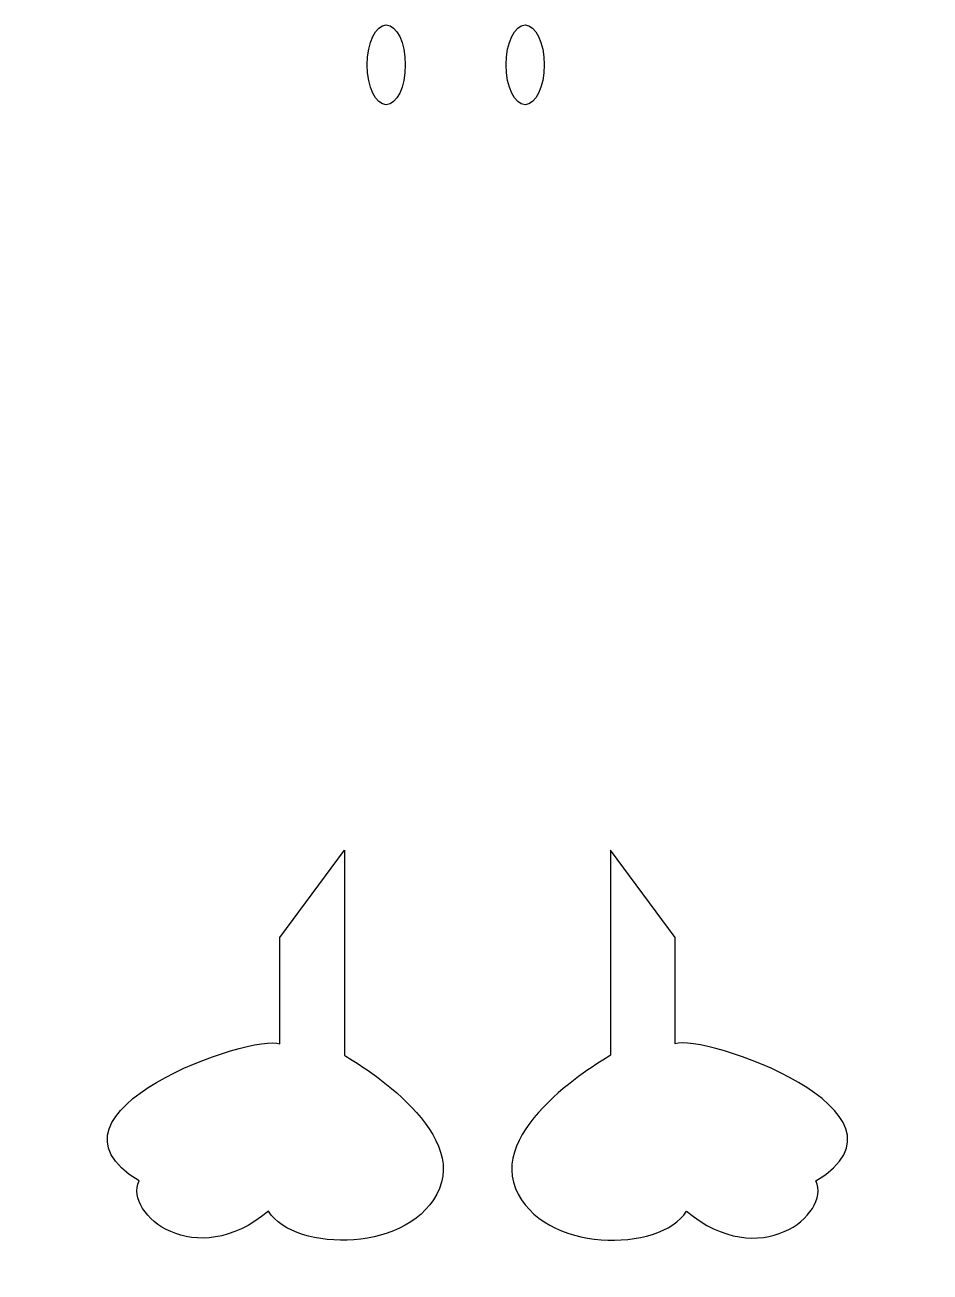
# Model space of a CAD drawing. Header units: centimetres. Extents: x -4.6 to 4.6, y -6.5 to 6.2.
import ezdxf

# ---------------------------------------------------------------- set-up
doc = ezdxf.new("R2010")
doc.units = ezdxf.units.CM
doc.header["$MEASUREMENT"] = 0
doc.layers.add('Camada 1', color=7, linetype='Continuous')

msp = doc.modelspace()

# ---------------------------------------------------------------- linework, layer by layer
at = {"layer": 'Camada 1'}
for centre, ratio in [((-0.93104, 5.79228), 0.47625945), ((0.48622, 5.79228), 0.47606305)]:
    msp.add_ellipse(centre, major_axis=(0, 0.40732), ratio=ratio, dxfattribs=at)
for points in [[(-2.01726, -3.11079), (-2.01726, -3.11079), (-2.01726, -4.19701), (-2.01726, -4.19701), (-2.01726, -4.19701), (-2.28883, -4.08075), (-4.61653, -4.8954), (-3.45268, -5.59353), (-3.45268, -5.59353), (-3.60783, -5.94273), (-2.87076, -6.5247), (-2.13365, -5.90397), (-2.13365, -5.90397), (-1.86211, -6.33066), (-0.6595, -6.33066), (-0.38793, -5.67116), (-0.38793, -5.67116), (-0.11639, -5.01163), (-1.35781, -4.3134), (-1.35781, -4.3134), (-1.35781, -4.3134), (-1.35781, -4.3134), (-1.35781, -2.21861), (-1.35781, -2.21861), (-1.35781, -2.21861), (-1.35781, -2.21861), (-2.01726, -3.11079), (-2.01726, -3.11079)], [(2.01726, -3.11079), (2.01726, -3.11079), (2.01726, -4.19701), (2.01726, -4.19701), (2.01726, -4.19701), (2.28883, -4.08075), (4.61653, -4.8954), (3.45268, -5.59353), (3.45268, -5.59353), (3.60783, -5.94273), (2.87083, -6.5247), (2.13365, -5.90397), (2.13365, -5.90397), (1.86211, -6.33066), (0.6595, -6.33066), (0.38796, -5.67116), (0.38796, -5.67116), (0.11639, -5.01163), (1.35776, -4.3134), (1.35776, -4.3134), (1.35776, -4.3134), (1.35776, -4.3134), (1.35776, -2.21861), (1.35776, -2.21861), (1.35776, -2.21861), (1.35776, -2.21861), (2.01726, -3.11079), (2.01726, -3.11079)]]:
    msp.add_open_spline(points, degree=3, knots=[0, 0, 0, 0, 0.125, 0.125, 0.125, 0.125, 0.25, 0.25, 0.25, 0.25, 0.375, 0.375, 0.375, 0.375, 0.5, 0.5, 0.5, 0.5, 0.625, 0.625, 0.625, 0.625, 0.75, 0.75, 0.75, 0.75, 1, 1, 1, 1], dxfattribs=at)

doc.saveas('drawing.dxf')
